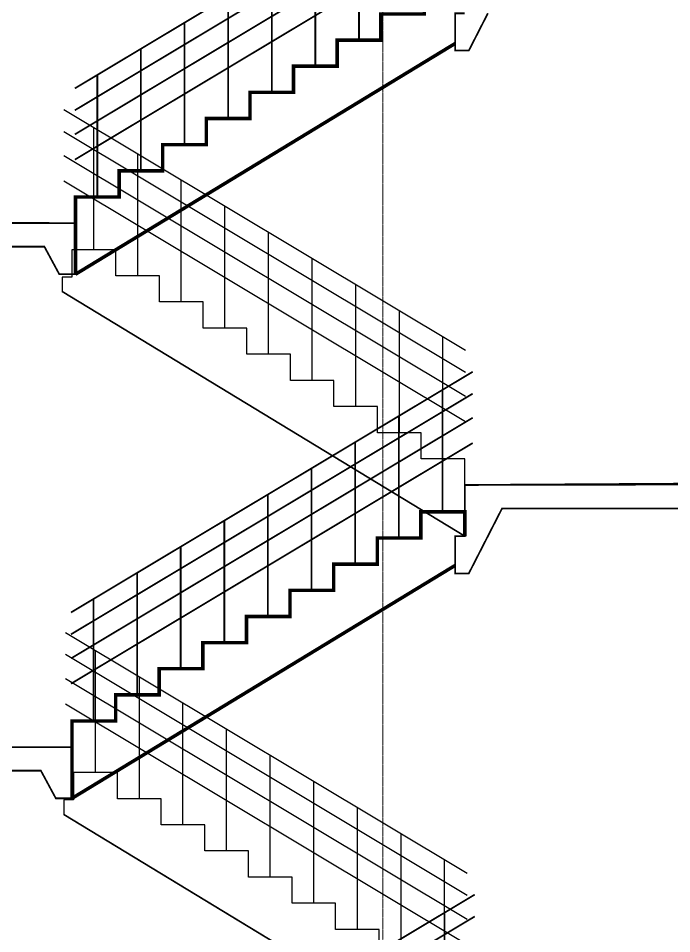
# Model space of a CAD drawing. Header units: inches. Extents: x -2431 to 214825, y 3 to 92804.
# Drawn here: x 159331 to 163076, y 28963 to 34216 of the extents above; entities that cross this region are included whole.
import ezdxf

# ---------------------------------------------------------------- set-up
doc = ezdxf.new("R2010")
doc.units = ezdxf.units.IN
doc.header["$MEASUREMENT"] = 0
doc.linetypes.add('Линия сетки', pattern=[22.224999999999994, 12.7, -3.174999999999999, 3.174999999999999, -3.174999999999999])
doc.layers.add('S-GRID', color=250, linetype='Continuous', lineweight=9)

msp = doc.modelspace()

# ---------------------------------------------------------------- linework, layer by layer
for p, q in [((159658.2265568321, 32746.9134220776), (161834.8518916249, 34071.46788915682)), ((161889.8821786576, 31244.13715937369), (159582.7476467666, 32648.11114677562)), ((159638.2265568312, 29739.9177916646), (161834.8518916249, 31076.64297499867)), ((161899.4346636133, 28244.13715937369), (159592.3001317222, 29648.11114677562))]:
    msp.add_line(p, q)
for points, const_width in [([(161957.19122654, 35194.50376635932), (159654.412745835, 33813.40832087732)], 10), ([(161957.19122654, 35068.9959140045), (159654.412745835, 33687.90046852248)], 10), ([(161957.19122654, 34930.67620045248), (159654.412745835, 33549.58075497046)], 10), ([(161957.19122654, 34785.6098541282), (159654.412745835, 33404.51440864618)], 10), ([(161283.2265568321, 34090.66463066742), (161283.2265568321, 34790.66463066742)], 10), ([(161033.2265568321, 33940.66463066742), (161033.2265568321, 34640.66463066742)], 10), ([(160783.2265568321, 33790.66463066742), (160783.2265568321, 34490.66463066742)], 10), ([(159658.2265568321, 32746.9134220776), (159658.2265568321, 33190.66463066742), (159908.2265568321, 33190.66463066742), (159908.2265568321, 33340.66463066742), (160158.2265568321, 33340.66463066742), (160158.2265568321, 33490.66463066742), (160408.2265568321, 33490.66463066742), (160408.2265568321, 33640.66463066742), (160658.2265568321, 33640.66463066742), (160658.2265568321, 33790.66463066742), (160908.2265568321, 33790.66463066742), (160908.2265568321, 33940.66463066742), (161158.2265568321, 33940.66463066742), (161158.2265568321, 34090.66463066742), (161408.2265568321, 34090.66463066742), (161408.2265568321, 34240.66463066742), (161658.2265568321, 34240.66463066742), (161658.2265568321, 34390.66463066742), (161889.8821786576, 34390.66463066742)], 20), ([(160533.2265568321, 33640.66463066742), (160533.2265568321, 34340.66463066742)], 10), ([(161889.8821786576, 34244.13715937369), (161834.8518916249, 34244.13715937369), (161834.8518916249, 34030.46058399748), (161912.8022809612, 34030.46058399748), (162022.0841618338, 34244.13715937363)], 10), ([(160283.2265568321, 33490.66463066742), (160283.2265568321, 34190.66463066742)], 10), ([(161834.8518916249, 34071.46788915682), (159658.2265568321, 32746.9134220776)], 20), ([(160033.2265568321, 33340.66463066742), (160033.2265568321, 34040.66463066742)], 10), ([(159783.2265568321, 33190.66463066742), (159783.2265568321, 33890.66463066742)], 10), ([(158358.2095160147, 32790.76111791568), (158443.3894213663, 32790.76111791568), (158493.5236409332, 32905.64762780693), (159479.8697161418, 32905.56544112728), (159565.5156745682, 32746.9134220776), (159658.2265568321, 32746.9134220776), (159658.2265568321, 33040.66463066742), (158358.2095160157, 33040.74681734707), (158358.2095160147, 32897.57145218062)], 10), ([(161935.1912265391, 32187.50813594633), (159632.4127458341, 30806.41269046431)], 10), ([(161935.1912265391, 32062.00028359149), (159632.4127458341, 30680.90483810948)], 10), ([(161762.0543677445, 31383.66900025442), (161762.0543677445, 32083.66900025442)], 10), ([(161511.2265568313, 31233.66900025442), (161511.2265568313, 31933.66900025442)], 10), ([(161935.1912265391, 31923.68057003948), (159632.4127458341, 30542.58512455746)], 10), ([(161935.1912265391, 31778.61422371519), (159632.4127458341, 30397.51877823318)], 10), ([(161261.2265568313, 31083.66900025442), (161261.2265568313, 31783.66900025442)], 10), ([(161011.2265568313, 30933.66900025442), (161011.2265568313, 31633.66900025442)], 10), ([(160761.2265568313, 30783.66900025442), (160761.2265568313, 31483.66900025442)], 10), ([(159638.2265568312, 29739.9177916646), (159638.2265568312, 30183.66900025442), (159888.2265568312, 30183.66900025442), (159888.2265568312, 30333.66900025442), (160138.2265568312, 30333.66900025442), (160138.2265568312, 30483.66900025442), (160388.2265568312, 30483.66900025442), (160388.2265568312, 30633.66900025442), (160638.2265568312, 30633.66900025442), (160638.2265568312, 30783.66900025442), (160888.2265568312, 30783.66900025442), (160888.2265568312, 30933.66900025442), (161138.2265568312, 30933.66900025442), (161138.2265568312, 31083.66900025442), (161388.2265568312, 31083.66900025442), (161388.2265568312, 31233.66900025442), (161638.2265568312, 31233.66900025442), (161638.2265568312, 31383.66900025442), (161889.8821786576, 31383.66900025442), (161889.8821786576, 31244.13715937369)], 20), ([(160511.2265568313, 30633.66900025442), (160511.2265568313, 31333.66900025442)], 10), ([(160261.2265568313, 30483.66900025442), (160261.2265568313, 31183.66900025442)], 10), ([(161834.8518916249, 31076.64297499867), (159638.2265568312, 29739.9177916646)], 20), ([(160011.2265568313, 30333.66900025442), (160011.2265568313, 31033.66900025442)], 10), ([(159761.2265568313, 30183.66900025442), (159761.2265568313, 30883.66900025442)], 10), ([(158338.2095160137, 29783.76548750268), (158423.3894213653, 29783.76548750268), (158473.5236409322, 29898.65199739393), (159459.8697161408, 29898.56981071428), (159545.5156745672, 29739.9177916646), (159638.2265568312, 29739.9177916646), (159638.2265568312, 30033.66900025442), (158338.2095160147, 30033.75118693407), (158338.2095160137, 29890.57582176762)], 10), ([(161946.7437114947, 29187.50813594633), (159643.9652307896, 27806.41269046431)], 10), ([(161946.7437114947, 29062.00028359149), (159643.9652307896, 27680.90483810948)], 10), ([(161773.6068527, 28383.66900025442), (161773.6068527, 29083.66900025442)], 10)]:
    msp.add_lwpolyline(points, dxfattribs=dict(const_width=const_width))
for points in [[(159590.9175089498, 33691.72750365541), (161893.6959896548, 32310.6320581734)], [(159590.9175089498, 33566.21965130058), (161893.6959896548, 32185.12420581857)], [(159764.0543677444, 32887.88836796351), (159764.0543677444, 33587.88836796351)], [(159590.9175089498, 33427.89993774857), (161893.6959896548, 32046.80449226655)], [(160014.8821786576, 32737.88836796351), (160014.8821786576, 33437.88836796351)], [(159590.9175089498, 33282.83359142429), (161893.6959896548, 31901.73814594227)], [(160264.8821786576, 32587.88836796351), (160264.8821786576, 33287.88836796351)], [(160514.8821786576, 32437.88836796351), (160514.8821786576, 33137.88836796351)], [(159529.8688751593, 33040.66463066742), (159658.2265568321, 33040.66463066742), (159658.2265568321, 32746.9134220776), (159565.5156745682, 32746.9134220776), (159479.8697161418, 32905.56544112728), (158493.5236409332, 32905.64762780693), (158443.3894213663, 32790.76111791568), (158358.2095160147, 32790.76111791568), (158358.2095160157, 33040.74681734707), (159658.2265568321, 33040.66463066742)], [(159529.8688751593, 33040.66463066742), (159658.2265568321, 33040.66463066742), (159658.2265568321, 32746.9134220776), (159565.5156745682, 32746.9134220776), (159479.8697161418, 32905.56544112728), (158493.5236409332, 32905.64762780693), (158443.3894213663, 32790.76111791568), (158358.2095160147, 32790.76111791568), (158358.2095160157, 33040.74681734707), (159658.2265568321, 33040.66463066742)], [(160764.8821786576, 32287.88836796351), (160764.8821786576, 32987.88836796351)], [(161889.8821786576, 31244.13715937369), (161889.8821786576, 31687.88836796351), (161639.8821786576, 31687.88836796351), (161639.8821786576, 31837.88836796351), (161389.8821786576, 31837.88836796351), (161389.8821786576, 31987.88836796351), (161139.8821786576, 31987.88836796351), (161139.8821786576, 32137.88836796351), (160889.8821786576, 32137.88836796351), (160889.8821786576, 32287.88836796351), (160639.8821786576, 32287.88836796351), (160639.8821786576, 32437.88836796351), (160389.8821786576, 32437.88836796351), (160389.8821786576, 32587.88836796351), (160139.8821786576, 32587.88836796351), (160139.8821786576, 32737.88836796351), (159889.8821786576, 32737.88836796351), (159889.8821786576, 32887.88836796351), (159638.2265568312, 32887.88836796351), (159638.2265568312, 32731.01936307454), (159582.7476467666, 32731.01936307454), (159582.7476467666, 32648.11114677562), (161889.8821786576, 31244.13715937369)], [(161014.8821786576, 32137.88836796351), (161014.8821786576, 32837.88836796351)], [(161264.8821786576, 31987.88836796351), (161264.8821786576, 32687.88836796351)], [(161514.8821786576, 31837.88836796351), (161514.8821786576, 32537.88836796351)], [(161764.8821786576, 31687.88836796351), (161764.8821786576, 32387.88836796351)], [(162022.0841618338, 31244.13715937363), (162103.2259978142, 31402.79209369185), (163226.6860906087, 31402.87136510302), (163276.8203101755, 31287.98485521177), (163362.0002155271, 31287.98485521177), (163362.0002155261, 31537.97055464316), (161889.8821786576, 31537.88836796351)], [(162022.0841618338, 31244.13715937363), (162103.2259978142, 31402.79209369185), (163226.6860906087, 31402.87136510302), (163276.8203101755, 31287.98485521177), (163362.0002155271, 31287.98485521177), (163362.0002155261, 31537.97055464316), (161889.8821786576, 31537.88836796351)], [(162018.2398603305, 31537.88836796351), (161889.8821786576, 31537.88836796351), (161889.8821786576, 31244.13715937369)], [(162018.2398603305, 31537.88836796351), (161889.8821786576, 31537.88836796351), (161889.8821786576, 31244.13715937369)], [(159600.4699939054, 30691.72750365542), (161903.2484746104, 29310.6320581734)], [(159773.6068527, 29887.88836796351), (159773.6068527, 30587.88836796351)], [(159600.4699939054, 30566.21965130058), (161903.2484746104, 29185.12420581857)], [(159600.4699939054, 30427.89993774857), (161903.2484746104, 29046.80449226655)], [(160024.4346636133, 29737.88836796351), (160024.4346636133, 30437.88836796351)], [(159600.4699939054, 30282.83359142429), (161903.2484746104, 28901.73814594227)], [(160274.4346636133, 29587.88836796351), (160274.4346636133, 30287.88836796351)], [(160524.4346636133, 29437.88836796351), (160524.4346636133, 30137.88836796351)], [(159509.8688751583, 30033.66900025442), (159638.2265568312, 30033.66900025442), (159638.2265568312, 29739.9177916646), (159545.5156745672, 29739.9177916646), (159459.8697161408, 29898.56981071428), (158473.5236409322, 29898.65199739393), (158423.3894213653, 29783.76548750268), (158338.2095160137, 29783.76548750268), (158338.2095160147, 30033.75118693407), (159638.2265568312, 30033.66900025442)], [(159509.8688751583, 30033.66900025442), (159638.2265568312, 30033.66900025442), (159638.2265568312, 29739.9177916646), (159545.5156745672, 29739.9177916646), (159459.8697161408, 29898.56981071428), (158473.5236409322, 29898.65199739393), (158423.3894213653, 29783.76548750268), (158338.2095160137, 29783.76548750268), (158338.2095160147, 30033.75118693407), (159638.2265568312, 30033.66900025442)], [(160774.4346636133, 29287.88836796351), (160774.4346636133, 29987.88836796351)], [(161899.4346636133, 28244.13715937369), (161899.4346636133, 28687.88836796351), (161649.4346636133, 28687.88836796351), (161649.4346636133, 28837.88836796351), (161399.4346636133, 28837.88836796351), (161399.4346636133, 28987.88836796351), (161149.4346636133, 28987.88836796351), (161149.4346636133, 29137.88836796351), (160899.4346636133, 29137.88836796351), (160899.4346636133, 29287.88836796351), (160649.4346636133, 29287.88836796351), (160649.4346636133, 29437.88836796351), (160399.4346636133, 29437.88836796351), (160399.4346636133, 29587.88836796351), (160149.4346636133, 29587.88836796351), (160149.4346636133, 29737.88836796351), (159899.4346636133, 29737.88836796351), (159899.4346636133, 29887.88836796351), (159647.7790417868, 29887.88836796351), (159647.7790417868, 29731.01936307454), (159592.3001317222, 29731.01936307454), (159592.3001317222, 29648.11114677562), (161899.4346636133, 28244.13715937369)], [(161024.4346636133, 29137.88836796351), (161024.4346636133, 29837.88836796351)], [(161274.4346636133, 28987.88836796351), (161274.4346636133, 29687.88836796351)], [(161524.4346636133, 28837.88836796351), (161524.4346636133, 29537.88836796351)], [(161774.4346636133, 28687.88836796351), (161774.4346636133, 29387.88836796351)]]:
    msp.add_lwpolyline(points)
at = {"const_width": 10}
msp.add_lwpolyline([(163362.0002155271, 31287.98485521177), (163276.8203101755, 31287.98485521177), (163226.6860906087, 31402.87136510302), (162103.2259978142, 31402.79209369185), (162022.0841618338, 31244.13715937363), (161912.8022809612, 31030.46058399749), (161834.8518916249, 31030.46058399748), (161834.8518916249, 31244.13715937369), (161889.8821786576, 31244.13715937369), (161889.8821786576, 31537.88836796351), (163362.0002155261, 31537.97055464316)], close=True, dxfattribs=at)
at = {"layer": 'S-GRID', "linetype": 'Линия сетки', "ltscale": 0.5}
msp.add_line((161419.1724345301, 42486.79996381543), (161419.17243453, 6427.631247434503), dxfattribs=at)

doc.saveas('drawing.dxf')
